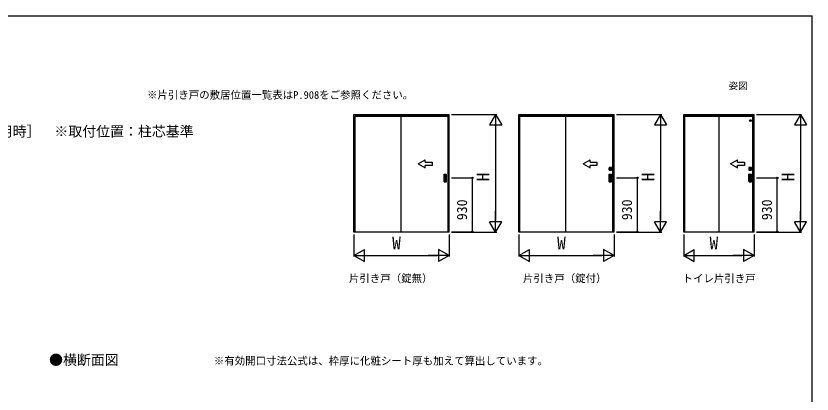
# Model space of a CAD drawing. Units: millimetres, scale not verified. Extents: x -525 to 525, y -783 to 779.
# Drawn here: x -161 to 525, y 420 to 747 of the extents above; entities that cross this region are included whole.
import ezdxf
from ezdxf.enums import TextEntityAlignment as Align

# ---------------------------------------------------------------- set-up
doc = ezdxf.new("R2010")
doc.units = ezdxf.units.MM
doc.header["$LTSCALE"] = 4
for name, color, linetype in [('0-2_USER1', 3, 'Continuous'), ('0-7_YKK_A1', 4, 'Continuous'), ('0-8_YKK_D', 6, 'Continuous'), ('0-9_YKK_ZWAK', 7, 'Continuous')]:
    doc.layers.add(name, color=color, linetype=linetype)
doc.styles.add('ＭＳ ゴシック', font='')
doc.styles.get('ＭＳ ゴシック').set_extended_font_data('MS Gothic')

msp = doc.modelspace()

# ---------------------------------------------------------------- linework, layer by layer
at = {"layer": '0-7_YKK_A1'}
for p, q in [((130.1, 661.7), (212.25, 661.7)), ((130.1, 560.05), (130.1, 661.7)), ((131.1, 661.7), (131.1, 660.2)), ((131.1, 660.5), (211.25, 660.5)), ((131.1, 660.35), (211.25, 660.35)), ((131.1, 560.25), (131.1, 660.2)), ((211.25, 661.7), (211.25, 660.2)), ((211.25, 560.25), (211.25, 660.2)), ((212.25, 560.05), (212.25, 661.7)), ((272.25, 661.7), (354.4, 661.7)), ((272.25, 560.05), (272.25, 661.7)), ((273.25, 661.7), (273.25, 660.2)), ((273.25, 660.5), (353.4, 660.5)), ((273.25, 660.35), (353.4, 660.35)), ((273.25, 560.25), (273.25, 660.2)), ((353.4, 661.7), (353.4, 660.2)), ((353.4, 560.25), (353.4, 660.2)), ((354.4, 560.05), (354.4, 661.7)), ((414.4, 661.7), (475, 661.7)), ((414.4, 560.05), (414.4, 661.7)), ((415.4, 661.7), (415.4, 660.2)), ((415.4, 660.5), (474, 660.5)), ((415.4, 660.35), (474, 660.35)), ((415.4, 560.25), (415.4, 660.2)), ((474, 661.7), (474, 660.2)), ((474, 560.25), (474, 660.2)), ((475, 560.05), (475, 661.7)), ((185.476, 619.136), (191.476, 622.6)), ((185.476, 619.136), (191.476, 615.672)), ((191.476, 620.636), (191.476, 622.6)), ((191.476, 615.672), (191.476, 617.636)), ((327.626, 619.136), (333.626, 622.6)), ((327.626, 619.136), (333.626, 615.672)), ((333.626, 620.636), (333.626, 622.6)), ((333.626, 615.672), (333.626, 617.636)), ((454.775, 619.136), (460.775, 622.6)), ((454.775, 619.136), (460.775, 615.672)), ((460.775, 620.636), (460.775, 622.6)), ((460.775, 615.672), (460.775, 617.636)), ((349.975, 615.825), (349.975, 613.775)), ((352.05, 615.85), (350, 615.85)), ((350, 613.75), (352.05, 613.75)), ((350.237, 614.038), (350.237, 615.563)), ((350.242, 614.043), (350.242, 615.558)), ((350.262, 615.588), (351.787, 615.588)), ((351.787, 614.013), (350.262, 614.013)), ((350.267, 615.583), (351.782, 615.583)), ((350.875, 614.018), (350.267, 614.018)), ((350.357, 614.905), (350.357, 614.695)), ((350.665, 614.905), (350.357, 614.905)), ((350.357, 614.695), (350.395, 614.733)), ((350.665, 614.695), (350.357, 614.695)), ((350.395, 614.868), (350.656, 614.868)), ((350.656, 614.733), (350.395, 614.733)), ((350.875, 614.03), (350.875, 614.018)), ((351.175, 614.03), (350.875, 614.03)), ((350.962, 614.588), (350.962, 615.013)), ((351.087, 615.013), (351.087, 614.588)), ((351.175, 614.018), (351.175, 614.03)), ((351.782, 614.018), (351.175, 614.018)), ((351.385, 614.905), (351.692, 614.905)), ((351.385, 614.695), (351.692, 614.695)), ((351.655, 614.868), (351.394, 614.868)), ((351.394, 614.733), (351.655, 614.733)), ((351.692, 614.695), (351.655, 614.733)), ((351.692, 614.905), (351.692, 614.695)), ((351.807, 615.558), (351.807, 614.043)), ((351.812, 615.563), (351.812, 614.038)), ((352.075, 613.775), (352.075, 615.825)), ((470.575, 615.825), (470.575, 613.775)), ((472.65, 615.85), (470.6, 615.85)), ((470.6, 613.75), (472.65, 613.75)), ((470.838, 614.038), (470.838, 615.563)), ((470.843, 614.043), (470.843, 615.558)), ((470.863, 615.588), (472.388, 615.588)), ((472.388, 614.013), (470.863, 614.013)), ((470.868, 615.583), (472.383, 615.583)), ((471.475, 614.018), (470.868, 614.018)), ((470.958, 614.905), (470.958, 614.695)), ((471.265, 614.905), (470.958, 614.905)), ((470.958, 614.695), (470.995, 614.733)), ((471.265, 614.695), (470.958, 614.695)), ((470.995, 614.868), (471.256, 614.868)), ((471.256, 614.733), (470.995, 614.733)), ((471.475, 614.03), (471.475, 614.018)), ((471.775, 614.03), (471.475, 614.03)), ((471.563, 614.588), (471.563, 615.013)), ((471.688, 615.013), (471.688, 614.588)), ((471.775, 614.018), (471.775, 614.03)), ((472.383, 614.018), (471.775, 614.018)), ((471.985, 614.905), (472.293, 614.905)), ((471.985, 614.695), (472.293, 614.695)), ((472.255, 614.868), (471.994, 614.868)), ((471.994, 614.733), (472.255, 614.733)), ((472.293, 614.695), (472.255, 614.733)), ((472.293, 614.905), (472.293, 614.695)), ((472.408, 615.558), (472.408, 614.043)), ((472.413, 615.563), (472.413, 614.038)), ((472.675, 613.775), (472.675, 615.825)), ((207.875, 603.75), (207.875, 610.15)), ((207.925, 610.2), (209.925, 610.2)), ((208.175, 609.65), (208.175, 604.25)), ((209.625, 609.7), (208.225, 609.7)), ((208.225, 604.2), (209.625, 604.2)), ((209.675, 604.25), (209.675, 609.65)), ((209.975, 603.75), (209.975, 610.15)), ((350.025, 603.75), (350.025, 610.15)), ((350.075, 610.2), (352.075, 610.2)), ((350.325, 609.65), (350.325, 604.25)), ((351.775, 609.7), (350.375, 609.7)), ((350.375, 604.2), (351.775, 604.2)), ((351.825, 604.25), (351.825, 609.65)), ((352.125, 603.75), (352.125, 610.15)), ((470.625, 603.75), (470.625, 610.15)), ((470.675, 610.2), (472.675, 610.2)), ((470.925, 609.65), (470.925, 604.25)), ((472.375, 609.7), (470.975, 609.7)), ((470.975, 604.2), (472.375, 604.2)), ((472.425, 604.25), (472.425, 609.65)), ((472.725, 603.75), (472.725, 610.15)), ((207.925, 603.7), (209.925, 603.7)), ((350.075, 603.7), (352.075, 603.7)), ((470.675, 603.7), (472.675, 603.7)), ((212.25, 560.05), (130.1, 560.05)), ((131.1, 560.05), (131.1, 560.25)), ((211.25, 560.25), (131.1, 560.25)), ((211.25, 560.05), (211.25, 560.25)), ((354.4, 560.05), (272.25, 560.05)), ((273.25, 560.05), (273.25, 560.25)), ((353.4, 560.25), (273.25, 560.25)), ((353.4, 560.05), (353.4, 560.25)), ((475, 560.05), (414.4, 560.05)), ((415.4, 560.05), (415.4, 560.25)), ((474, 560.25), (415.4, 560.25)), ((474, 560.05), (474, 560.25))]:
    msp.add_line(p, q, dxfattribs=at)
for points in [[(170.425, 660.35), (170.425, 560.45), (211.425, 560.45)], [(312.575, 660.35), (312.575, 560.45), (353.4, 560.45)], [(444.7, 660.35), (444.7, 560.45), (474, 560.45)], [(191.476, 620.636), (197.476, 620.636), (197.476, 617.636), (191.476, 617.636)], [(333.626, 620.636), (339.626, 620.636), (339.626, 617.636), (333.626, 617.636)], [(460.775, 620.636), (466.775, 620.636), (466.775, 617.636), (460.775, 617.636)], [(350.395, 614.733), (350.395, 614.868), (350.357, 614.905)], [(351.655, 614.733), (351.655, 614.868), (351.692, 614.905)], [(470.995, 614.733), (470.995, 614.868), (470.958, 614.905)], [(472.255, 614.733), (472.255, 614.868), (472.293, 614.905)]]:
    msp.add_lwpolyline(points, dxfattribs=at)
for centre, radius in [((471.925, 656.4), 0.75), ((351.025, 614.8), 0.362), ((351.025, 614.8), 0.3), ((351.025, 614.8), 0.295), ((471.625, 614.8), 0.362), ((471.625, 614.8), 0.3), ((471.625, 614.8), 0.295)]:
    msp.add_circle(centre, radius, dxfattribs=at)
for centre, radius, start, end in [((350, 615.825), 0.025, 90, 180), ((350, 613.775), 0.025, 180, 270), ((350.262, 615.563), 0.025, 90, 180), ((350.262, 614.038), 0.025, 180, 270), ((350.267, 615.558), 0.025, 90, 180), ((350.267, 614.043), 0.025, 180, 270), ((351.025, 614.8), 0.375, 163.7398, 196.2602), ((351.025, 615.013), 0.0625, 90, 180), ((351.025, 614.588), 0.0625, 180, 270), ((351.025, 615.013), 0.0625, 0, 90), ((351.025, 614.588), 0.0625, 270, 0), ((351.025, 614.8), 0.375, 343.7398, 16.2602), ((351.782, 615.558), 0.025, 0, 90), ((351.782, 614.043), 0.025, 270, 0), ((351.787, 615.563), 0.025, 0, 90), ((351.787, 614.038), 0.025, 270, 0), ((352.05, 615.825), 0.025, 0, 90), ((352.05, 613.775), 0.025, 270, 0), ((470.6, 615.825), 0.025, 90, 180), ((470.6, 613.775), 0.025, 180, 270), ((470.863, 615.563), 0.025, 90, 180), ((470.863, 614.038), 0.025, 180, 270), ((470.868, 615.558), 0.025, 90, 180), ((470.868, 614.043), 0.025, 180, 270), ((471.625, 614.8), 0.375, 163.7398, 196.2602), ((471.625, 615.013), 0.0625, 90, 180), ((471.625, 614.588), 0.0625, 180, 270), ((471.625, 615.013), 0.0625, 0, 90), ((471.625, 614.588), 0.0625, 270, 0), ((471.625, 614.8), 0.375, 343.7398, 16.2602), ((472.383, 615.558), 0.025, 0, 90), ((472.383, 614.043), 0.025, 270, 0), ((472.388, 615.563), 0.025, 0, 90), ((472.388, 614.038), 0.025, 270, 0), ((472.65, 615.825), 0.025, 0, 90), ((472.65, 613.775), 0.025, 270, 0), ((207.925, 610.15), 0.05, 90, 180), ((208.225, 609.65), 0.05, 90, 180), ((208.225, 604.25), 0.05, 180, 270), ((209.625, 609.65), 0.05, 360, 90), ((209.625, 604.25), 0.05, 270, 360), ((209.925, 610.15), 0.05, 0, 90), ((350.075, 610.15), 0.05, 90, 180), ((350.375, 609.65), 0.05, 90, 180), ((350.375, 604.25), 0.05, 180, 270), ((351.775, 609.65), 0.05, 360, 90), ((351.775, 604.25), 0.05, 270, 360), ((352.075, 610.15), 0.05, 0, 90), ((470.675, 610.15), 0.05, 90, 180), ((470.975, 609.65), 0.05, 90, 180), ((470.975, 604.25), 0.05, 180, 270), ((472.375, 609.65), 0.05, 360, 90), ((472.375, 604.25), 0.05, 270, 360), ((472.675, 610.15), 0.05, 0, 90), ((207.925, 603.75), 0.05, 180, 270), ((209.925, 603.75), 0.05, 270, 0), ((350.075, 603.75), 0.05, 180, 270), ((352.075, 603.75), 0.05, 270, 0), ((470.675, 603.75), 0.05, 180, 270), ((472.675, 603.75), 0.05, 270, 0)]:
    msp.add_arc(centre, radius, start, end, dxfattribs=at)
at = {"layer": '0-8_YKK_D'}
for p, q in [((214.25, 661.7), (253.25, 661.7)), ((252.25, 661.7), (247, 652.607)), ((252.25, 661.7), (257.5, 652.607)), ((252.25, 661.7), (252.25, 643.513)), ((356.4, 661.7), (395.4, 661.7)), ((394.4, 661.7), (389.15, 652.607)), ((394.4, 661.7), (399.65, 652.607)), ((394.4, 661.7), (394.4, 643.513)), ((477, 661.7), (516, 661.7)), ((515, 661.7), (509.75, 652.607)), ((515, 661.7), (520.25, 652.607)), ((515, 661.7), (515, 643.513)), ((247, 652.607), (257.5, 652.607)), ((389.15, 652.607), (399.65, 652.607)), ((509.75, 652.607), (520.25, 652.607)), ((252.25, 651.2), (252.25, 570.55)), ((394.4, 651.2), (394.4, 570.55)), ((515, 651.2), (515, 570.55)), ((214.25, 606.95), (233.25, 606.95)), ((232.25, 560.45), (232.25, 606.95)), ((356.4, 606.95), (375.4, 606.95)), ((374.4, 560.45), (374.4, 606.95)), ((477, 606.95), (496, 606.95)), ((495, 560.45), (495, 606.95)), ((252.25, 560.05), (252.25, 578.237)), ((394.4, 560.05), (394.4, 578.237)), ((515, 560.05), (515, 578.237)), ((252.25, 560.05), (247, 569.143)), ((257.5, 569.143), (247, 569.143)), ((252.25, 560.05), (257.5, 569.143)), ((394.4, 560.05), (389.15, 569.143)), ((399.65, 569.143), (389.15, 569.143)), ((394.4, 560.05), (399.65, 569.143)), ((515, 560.05), (509.75, 569.143)), ((520.25, 569.143), (509.75, 569.143)), ((515, 560.05), (520.25, 569.143)), ((130.1, 558.05), (130.1, 539.05)), ((212.25, 558.05), (212.25, 539.05)), ((214.25, 560.45), (233.25, 560.45)), ((214.25, 560.05), (253.25, 560.05)), ((272.25, 558.05), (272.25, 539.05)), ((354.4, 558.05), (354.4, 539.05)), ((356.4, 560.45), (375.4, 560.45)), ((356.4, 560.05), (395.4, 560.05)), ((414.4, 558.05), (414.4, 539.05)), ((475, 558.05), (475, 539.05)), ((477, 560.45), (496, 560.45)), ((477, 560.05), (516, 560.05)), ((130.1, 540.05), (139.193, 545.3)), ((139.193, 534.8), (139.193, 545.3)), ((212.25, 540.05), (203.157, 545.3)), ((203.157, 545.3), (203.157, 534.8)), ((272.25, 540.05), (281.343, 545.3)), ((281.343, 534.8), (281.343, 545.3)), ((354.4, 540.05), (345.307, 545.3)), ((345.307, 545.3), (345.307, 534.8)), ((414.4, 540.05), (423.493, 545.3)), ((423.493, 534.8), (423.493, 545.3)), ((475, 540.05), (465.907, 545.3)), ((465.907, 545.3), (465.907, 534.8)), ((130.1, 540.05), (139.193, 534.8)), ((130.1, 540.05), (148.287, 540.05)), ((140.6, 540.05), (201.75, 540.05)), ((212.25, 540.05), (194.063, 540.05)), ((212.25, 540.05), (203.157, 534.8)), ((272.25, 540.05), (281.343, 534.8)), ((272.25, 540.05), (290.437, 540.05)), ((282.75, 540.05), (343.9, 540.05)), ((354.4, 540.05), (336.213, 540.05)), ((354.4, 540.05), (345.307, 534.8)), ((414.4, 540.05), (423.493, 534.8)), ((414.4, 540.05), (432.587, 540.05)), ((424.9, 540.05), (464.5, 540.05)), ((475, 540.05), (456.813, 540.05)), ((475, 540.05), (465.907, 534.8))]:
    msp.add_line(p, q, dxfattribs=at)
for centre in [(232.25, 606.95), (374.4, 606.95), (495, 606.95), (232.25, 560.45), (374.4, 560.45), (495, 560.45)]:
    msp.add_circle(centre, 0.637, dxfattribs=at)
at = {"layer": '0-9_YKK_ZWAK'}
msp.add_line((-525, 746.7), (525, 746.7), dxfattribs=at)
msp.add_lwpolyline([(-525, -783.3), (525, -783.3), (525, 746.7)], dxfattribs=at)

# ---------------------------------------------------------------- texts
at = {"layer": '0-2_USER1', "style": 'ＭＳ ゴシック'}
for s, height, p in [('姿図', 5.865, (453, 681.7)), ('※片引き戸の敷居位置一覧表はP.908をご参照ください。', 6.598, (-48.227, 673.234)), ('［床先貼 埋込敷居（アルミ）使用時］  ※取付位置：柱芯基準', 8.798, (-350, 640.034)), ('片引き戸（錠無）', 6.598, (125.824, 514.978)), ('片引き戸（錠付）', 6.598, (275.824, 514.978)), ('トイレ片引き戸', 6.598, (413.364, 514.876)), ('●横断面図', 8.798, (-132.636, 442.885)), ('※有効開口寸法公式は、枠厚に化粧シート厚も加えて算出しています。', 6.598, (9.393, 443.825))]:
    msp.add_text(s, height=height, dxfattribs=at).set_placement(p, align=Align.BOTTOM_LEFT)
at = {"layer": '0-8_YKK_D', "style": 'ＭＳ ゴシック'}
for s, height, p in [('H', 11, (250.25, 603.886)), ('H', 11, (392.4, 603.886)), ('H', 11, (513, 603.886)), ('930', 8.798, (230.25, 570.439)), ('930', 8.798, (372.4, 570.439)), ('930', 8.798, (493, 570.439))]:
    msp.add_text(s, height=height, rotation=90, dxfattribs=at).set_placement(p, align=Align.BOTTOM_LEFT)
for p in [(163.078, 542.05), (305.228, 542.05), (436.603, 542.05)]:
    msp.add_text('W', height=11, dxfattribs=at).set_placement(p, align=Align.BOTTOM_LEFT)

doc.saveas('drawing.dxf')
